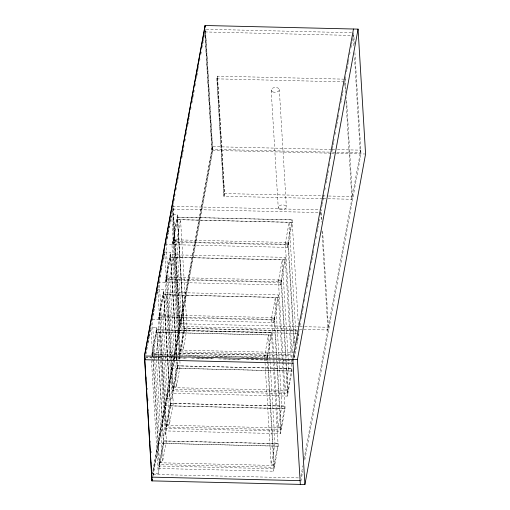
<?xml version="1.0" encoding="UTF-8"?>
<svg xmlns="http://www.w3.org/2000/svg" width="510" height="510" viewBox="0 0 510 510"><rect width="100%" height="100%" fill="white"/><g stroke="black" fill="none" stroke-linecap="round" stroke-linejoin="round"><path stroke-width="0.38" stroke-dasharray="2.55 1.91" d="M146.676 349.56L147.103 347.208M147.97 342.51L148.397 340.157M148.544 339.38L148.977 337.027M149.118 336.243L149.691 333.113M149.838 332.329L150.265 329.976M151.132 325.278L151.559 322.932M152.426 318.234L152.853 315.881M153 315.097L153.427 312.751M153.574 311.967L154.148 308.837M154.294 308.053L154.721 305.7M155.588 301.002L156.015 298.656M156.882 293.951L157.309 291.605M157.456 290.821L157.883 288.475M158.03 287.691L158.604 284.554M158.75 283.77L159.177 281.424M160.044 276.726L160.471 274.374M161.339 269.675L161.766 267.329M162.626 262.631L163.06 260.278M163.206 259.494L163.633 257.148M163.78 256.364L164.354 253.228M164.5 252.45L164.928 250.098M165.788 245.399L166.222 243.047M167.082 238.348L167.516 236.002M167.662 235.218L168.09 232.866M168.236 232.088L168.81 228.952M168.957 228.168L169.384 225.822M170.244 221.123L170.678 218.771M171.538 214.072L171.972 211.726M173.266 204.676L172.463 209.068L179.514 326.464L298.579 329.281M173.406 203.892L173.84 201.546M173.987 200.761L174.56 197.625M174.701 196.841L175.134 194.495M175.995 189.797L176.428 187.444M177.289 182.746L177.722 180.4M177.862 179.616L178.296 177.263M178.443 176.479L179.016 173.349M179.157 172.565L179.59 170.219M180.451 165.52L180.884 163.168M181.745 158.47L182.178 156.117M182.319 155.34L182.752 152.987M182.899 152.203L183.472 149.073M183.613 148.289L184.046 145.936M184.907 141.238L185.34 138.892M186.201 134.194L186.634 131.841M187.495 127.143L187.929 124.797M188.069 124.013L188.502 121.66M188.643 120.876L189.223 117.746M189.363 116.962L189.797 114.616M190.657 109.911L191.091 107.565M191.951 102.867L192.385 100.515M192.525 99.73L192.958 97.384M193.099 96.6L193.679 93.47M193.819 92.686L194.253 90.334M195.113 85.635L195.547 83.289M196.407 78.591L196.841 76.239M196.981 75.454L197.415 73.108M197.555 72.324L198.129 69.188M198.275 68.41L198.709 66.058M199.569 61.359L200.003 59.007M200.863 54.309L201.291 51.963M202.158 47.264L202.585 44.912M202.731 44.128L203.165 41.782M203.305 40.998L203.879 37.867M204.025 37.083L204.459 34.731M212.02 149.353L204.963 31.951L205.46 29.248L212.74 150.393L175.083 355.578M145.987 354.125L146.555 351.046M146.695 350.274L147.823 344.11M147.97 343.345L149.098 337.18M149.239 336.409L150.373 330.244M150.514 329.473L150.934 327.165L156.799 327.305L158.559 356.535M168.013 361.647L170.672 405.896L165.157 435.942L159.292 435.801L152.318 319.655L155.429 302.704M155.569 301.933L156.697 295.774M156.838 295.003L157.832 289.61L163.691 289.75L167.969 360.857M159.35 281.329L159.917 278.243M160.057 277.478L161.185 271.314M161.326 270.542L162.46 264.378M162.601 263.606L163.735 257.448M163.876 256.677L164.724 252.055L170.589 252.189L177.563 368.341L172.048 398.386L166.183 398.246L163.857 359.531M166.381 243.002L166.948 239.917M167.089 239.152L168.223 232.987M168.364 232.216L169.492 226.051M169.632 225.28L170.059 222.972M170.2 222.201L170.767 219.121M170.907 218.35L171.334 216.036M172.616 209.068L173.107 206.365L180.164 323.761L179.667 326.464L172.616 209.068L320.063 212.562M151.712 355.036L156.799 327.305M160.318 355.349L158.183 319.789L163.691 289.75M172.048 398.386L165.074 282.234L170.589 252.189M178.844 359.25L171.966 244.679L177.48 214.633L171.615 214.5L179.871 351.906L292.236 354.565M156.653 329.753L152.05 354.839L266.794 357.555L271.397 332.469L156.653 329.753L163.468 443.496M159.094 319.783L163.697 294.697L278.441 297.413L273.832 322.498L159.094 319.783L158.941 317.284L163.551 292.198L170.378 405.845L165.769 430.937L280.513 433.653L285.115 408.567L170.378 405.845M165.986 282.228L170.589 257.142L285.332 259.858L280.723 284.943L165.986 282.228L165.839 279.729L170.442 254.643L176.594 357.07M172.877 244.672L177.486 219.587L292.224 222.303L287.621 247.388L172.877 244.672L172.731 242.173L177.333 217.088L292.071 219.804L298.35 324.698M152.898 352.448L152.566 354.252L267.304 356.968L267.635 355.164L152.898 352.448L159.522 462.768L159.19 464.572L273.934 467.287L274.259 465.483L267.635 355.164M159.789 314.893L159.458 316.697L274.195 319.413L274.527 317.609L159.789 314.893L166.413 425.212L166.081 427.017L280.825 429.732L281.157 427.928L274.527 317.609M166.681 277.338L166.349 279.142L281.093 281.858L281.418 280.054L166.681 277.338L173.311 387.657L172.979 389.461L287.716 392.177L288.048 390.373L281.418 280.054M173.572 239.783L173.241 241.587L287.984 244.303L288.316 242.499L173.572 239.783L180.202 350.102L179.871 351.906M152.343 356.56L156.806 332.252L271.543 334.968L266.94 360.054L245.578 359.55M156.098 354.941L156.003 353.353L159.866 332.322L161.23 355.413M165.278 355.451L162.9 315.798L166.757 294.767L173.266 403.512M173.26 386.829L176.32 386.899L169.792 278.243L173.649 257.212L179.558 355.827L184.161 330.735L177.333 217.088M180.151 349.267L183.211 349.344L176.683 240.688L180.546 219.657L187.055 328.402M322.511 198.588L223.896 196.254L216.846 78.859L217.343 76.149L344.543 79.165M152.433 474L212.517 146.644M152.936 475.397L174.063 360.27M174.21 359.493L174.783 356.356M174.93 355.572L212.587 150.393L205.307 29.248M152.943 476.181L174.216 360.277M174.363 359.493L174.936 356.362M158.731 465.993L163.334 440.908L278.071 443.623L273.468 468.709L273.615 471.208L158.878 468.492L158.731 465.993L273.468 468.709M158.878 468.492L163.48 443.4L278.224 446.122L273.615 471.208M177.27 368.29L172.667 393.382L287.404 396.098L292.007 371.006L177.27 368.29L176.881 361.826M331.423 149.462L212.364 146.644L152.401 473.356L158.266 473.497L163.78 443.451L158.604 357.325M179.227 359.289L179.788 356.203M179.934 355.438L184.454 330.786L177.48 214.633M159.471 461.939L162.531 462.009L166.394 440.978M166.368 424.384L169.422 424.454L173.285 403.423M176.32 386.899L180.177 365.868M183.211 349.344L187.068 328.312M223.896 196.254L224.394 193.551L217.343 76.149M264.722 357.51L264.626 355.929L268.483 334.898L269.847 357.988M273.902 358.026L271.518 318.374L275.381 297.343L281.89 406.081M283.273 361.711L278.409 280.812L282.272 259.781L288.781 368.526M294.888 351.989L291.828 351.913L285.307 243.257L289.164 222.226L295.673 330.971M273.832 322.498L273.685 319.999L278.288 294.914L163.531 292.287L170.359 405.941M280.723 284.943L280.577 282.444L285.179 257.359L170.423 254.732L176.575 357.159M287.621 247.388L287.468 244.889L292.071 219.804M274.214 464.655L271.154 464.578L275.011 443.547M281.106 427.099L278.046 427.023L281.902 405.992M287.997 389.544L284.937 389.468L288.8 368.437M291.828 351.913L295.692 330.882M280.36 431.154L284.962 406.068L170.225 403.353L165.623 428.438L280.36 431.154L280.513 433.653M287.251 393.599L291.86 368.513L177.117 365.797L172.514 390.883L287.251 393.599L287.404 396.098M294.2 356.981L294.633 354.635M295.494 349.936L295.921 347.584M296.788 342.886L297.215 340.54M297.362 339.756L297.936 336.619M298.082 335.835L298.509 333.489M298.656 332.705L299.083 330.359M299.95 325.654L300.377 323.308M301.244 318.61L301.671 316.257M301.818 315.473L302.392 312.343M302.538 311.559L302.965 309.213M303.112 308.429L303.539 306.076M304.406 301.378L304.833 299.032M305.7 294.334L306.127 291.981M306.994 287.283L307.422 284.931M307.568 284.153L308.142 281.016M308.282 280.232L308.716 277.886M308.862 277.102L309.289 274.75M310.156 270.051L310.584 267.705M311.444 263.007L311.878 260.655M312.024 259.87L312.598 256.74M312.738 255.956L313.172 253.61M313.318 252.826L313.746 250.474M314.613 245.775L315.04 243.429M315.9 238.725L316.334 236.379M317.195 231.68L317.628 229.328M317.775 228.544L318.348 225.414M318.489 224.629L318.922 222.283M319.062 221.499L319.496 219.147M320.356 214.449L320.79 212.103M321.651 207.404L322.084 205.052M322.224 204.268L322.804 201.138M322.945 200.353L323.378 198.001M323.519 197.223L323.952 194.871M324.813 190.173L325.246 187.82M326.107 183.122L326.54 180.776M326.68 179.992L327.261 176.862M327.401 176.077L327.834 173.725M327.975 172.941L328.408 170.595M329.269 165.897L329.702 163.544M330.563 158.846L330.996 156.5M331.857 151.802L332.291 149.449M332.431 148.665L333.005 145.535M333.151 144.751L333.585 142.398M333.725 141.614L334.158 139.268M335.019 134.57L335.452 132.218M336.313 127.519L336.747 125.173M336.887 124.389L337.461 121.252M337.607 120.475L338.041 118.122M338.181 117.338L338.614 114.992M339.475 110.294L339.909 107.941M340.769 103.243L341.203 100.891M341.343 100.113L341.917 96.977M342.063 96.192L342.497 93.846M342.637 93.062L343.071 90.71M343.931 86.011L344.365 83.665M345.225 78.967L345.659 76.615M346.519 71.916L346.953 69.57M347.093 68.786L347.667 65.65M347.814 64.872L348.241 62.52M348.387 61.735L348.821 59.389M349.681 54.691L350.115 52.339M350.976 47.64L351.403 45.288M351.549 44.51L352.123 41.374M352.27 40.59L352.697 38.244M352.844 37.459L353.277 35.107M345.512 92.992L344.843 81.887L345.34 79.184L345.958 89.492M300.964 475.945L302.832 465.764M304.126 458.719L360.755 150.157L336.976 149.596M299.37 329.301L327.911 329.976L328.402 327.273L322.594 230.501M328.07 198.721L351.894 199.282L352.391 196.579L346.437 97.429M300.9 481.261L302.768 471.081M304.782 460.116L360.984 153.905L354.896 52.587M206.257 29.268L352.117 32.723M204.963 31.951L353.207 35.464L353.832 45.779M216.846 78.859L344.843 81.887M332.22 149.481L336.179 149.577M329.345 152.127L211.867 149.347L204.816 31.951M332.514 152.203L360.264 152.86L354.45 56.087M212.587 150.393L330.856 153.191M331.653 153.21L335.612 153.3M336.409 153.319L364.809 153.994M224.394 193.551L327.777 195.993M328.567 196.012L352.391 196.579M323.308 198.607L327.28 198.702M292.058 219.893L177.314 217.177L184.142 330.824M177.467 219.676L292.204 222.392M173.623 240.618L176.683 240.688M285.307 243.257L288.36 243.334M172.731 242.173L287.468 244.889M171.966 244.679L166.101 244.545L173.03 359.901M170.576 257.231L285.313 259.947M166.732 278.173L169.792 278.243M278.409 280.812L281.469 280.889M165.839 279.729L280.577 282.444M165.074 282.234L159.209 282.1L163.621 355.578M163.684 294.786L278.422 297.502M159.84 315.728L162.9 315.798M271.518 318.374L274.578 318.444M158.941 317.284L273.685 319.999M152.318 319.655L158.183 319.789M299.07 326.578L180.011 323.761L172.954 206.359L321.351 209.878L321.925 219.396M299.867 326.598L303.826 326.687M304.623 326.706L328.402 327.273M297.222 330.92L184.008 328.236L179.405 353.328L294.149 356.044M183.995 328.332L298.733 331.047M156.64 329.842L271.377 332.558M178.589 330.646L298.898 333.451L294.295 358.543L294.181 356.668M156.787 332.341L271.53 335.057M180.202 350.102L293.358 352.78M152.949 353.283L156.003 353.353M264.626 355.929L267.686 355.999M188.26 356.031L202.502 356.369M215.163 356.668L229.411 357.006M241.281 357.287L256.313 357.644M268.974 357.943L283.216 358.275M145.305 357.032L160.363 357.389M170.672 357.637L186.526 358.007M197.625 358.275L213.48 358.651M224.578 358.912L241.224 359.308M251.532 359.55L267.387 359.926M278.485 360.188L293.543 360.544M145.42 357.21L151.285 357.344L158.266 473.497M160.114 357.523L152.203 357.338L152.088 355.464M164.864 357.637L187.017 358.16M191.766 358.275L213.926 358.798M218.669 358.912L240.828 359.435M177.104 365.887L291.841 368.603M171.698 368.201L291.988 371.101L285.179 257.359M173.311 387.657L288.048 390.373M170.206 403.442L284.95 406.158M164.806 405.756L285.096 408.657L278.288 294.914M166.413 425.212L281.157 427.928M163.315 440.997L278.058 443.713M157.915 443.311L278.205 446.212L273.309 364.312M159.522 462.768L274.259 465.483M153.147 474.447L300.6 477.94M353.704 32.761L354.469 45.454M346.035 101.719L351.894 199.282M320.854 212.581L321.427 222.099M321.95 230.826L327.911 329.976M279.308 89.365L286.359 206.76M288.316 242.499L294.512 345.678M287.984 244.303L294.085 345.888M271.199 90.423L278.25 207.819M281.093 281.858L285.664 358.052M285.715 358.842L285.906 362.017M285.951 362.814L287.716 392.177M283.318 362.502L284.937 389.468M274.195 319.413L280.825 429.732M273.947 358.817L274.138 361.992M274.189 362.782L278.046 427.023M271.397 332.469L273.003 359.646M273.067 360.347L273.245 363.611M269.917 358.689L270.039 361.156M270.102 361.858L274.998 443.643M267.304 356.968L273.934 467.287M266.826 358.179L266.94 360.054M264.766 358.307L271.154 464.578M179.603 356.35L180.164 365.957M176.638 357.861L176.83 361.035M176.626 357.956L177.25 368.379M164.724 252.055L172.979 389.461M165.329 356.248L165.52 359.422M165.565 360.213L169.422 424.454M163.672 356.369L163.812 358.74M157.877 290.4L166.081 427.017M161.294 356.114L166.375 441.067M160.363 356.139L165.157 435.942M156.149 355.731L162.531 462.009M150.986 327.956L159.19 464.572M146.612 376.96L146.752 379.332M147.275 388.021L147.371 389.602M147.894 398.297L148.034 400.662M148.557 409.358L148.652 410.939M149.787 429.898L149.934 432.27M150.456 440.959L150.546 442.54M151.068 451.235L151.164 452.81M151.738 462.296L151.827 463.877M217.496 76.156L216.999 78.859L224.049 196.254L224.547 193.551L217.496 76.156M279.882 209.323A4.106 2.397 -3.4 0 0 286.384 207.385A4.106 2.397 -3.4 0 0 280.647 205.16A4.106 2.397 -3.4 0 0 279.882 209.323M272.831 91.927A4.106 2.397 -3.4 0 0 279.333 89.989A4.106 2.397 -3.4 0 0 273.596 87.765A4.106 2.397 -3.4 0 0 272.831 91.927"/><path stroke-width="0.76" d="M144.426 355.986L205.084 25.5L358.071 29.121L365.574 154.014L304.916 484.5L151.929 480.879L144.426 355.986L297.413 359.607L358.071 29.121M205.237 25.506L144.579 355.993L152.082 480.879M144.942 358.167L144.655 359.735L293.052 363.247M144.808 359.741L145.095 358.173M151.929 480.879L152.216 479.311M353.481 29.013L292.823 359.499L300.326 484.392M151.706 477.13L300.103 480.643M297.413 359.607L304.916 484.5M205.084 25.5L205.173 26.998"/></g></svg>
